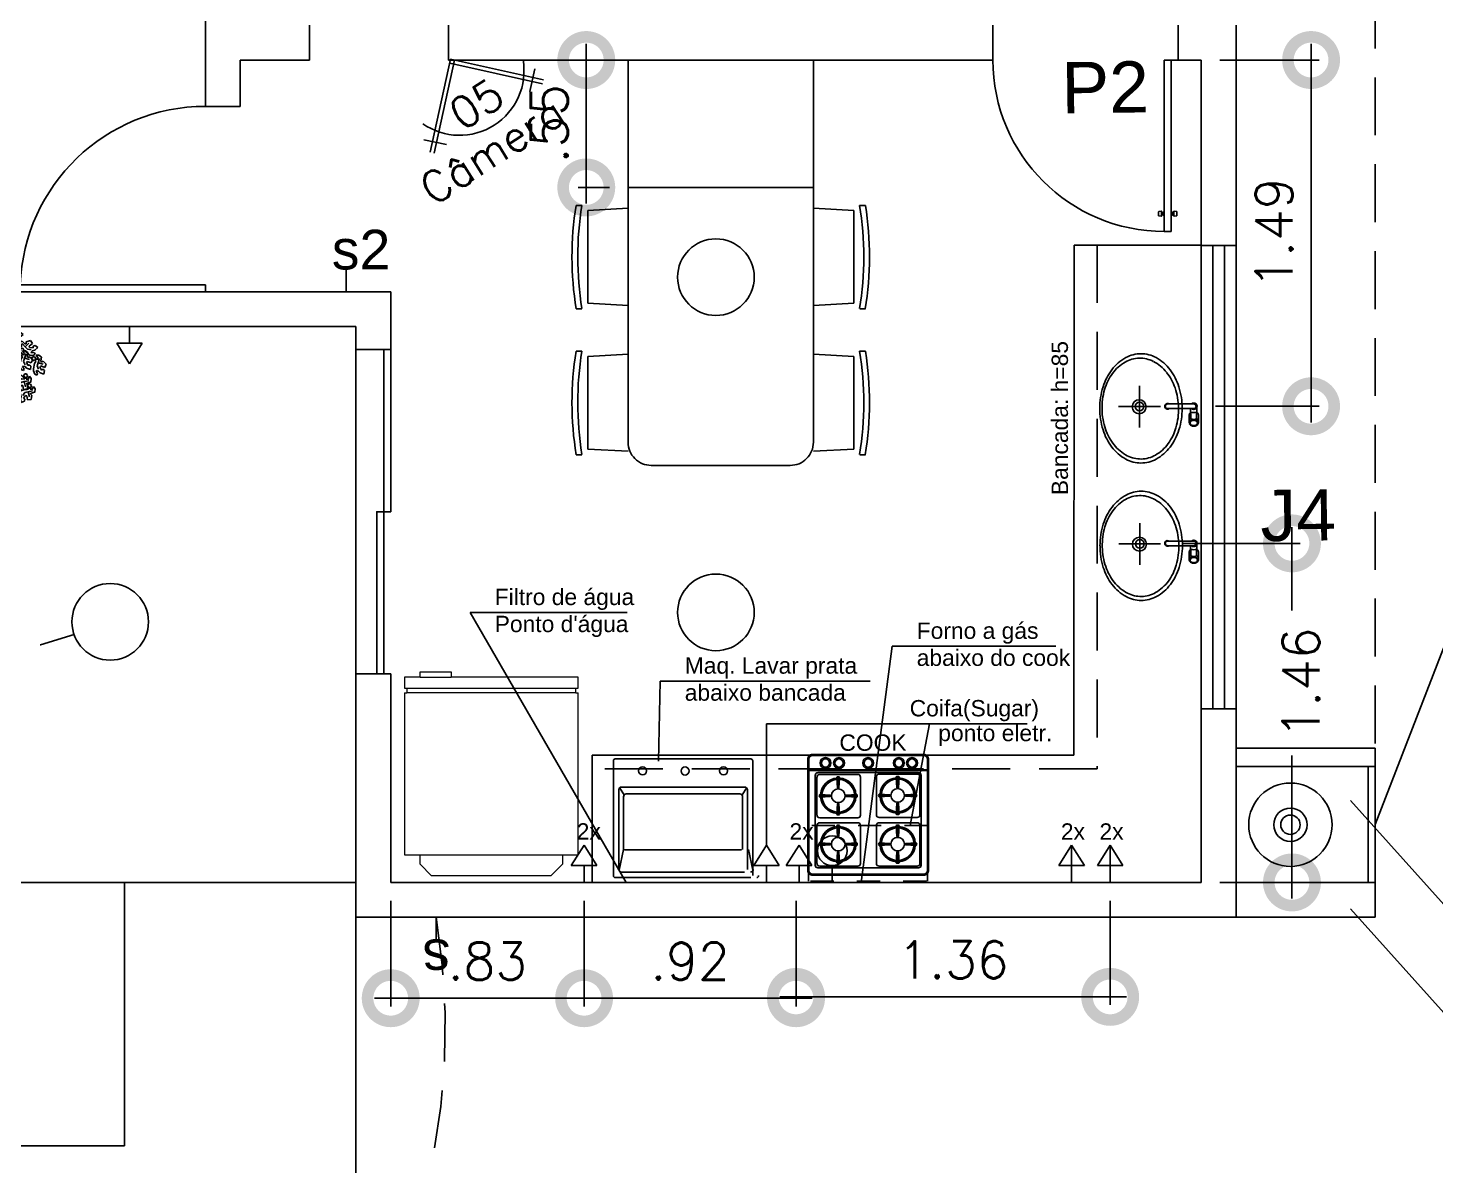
# Model space of a CAD drawing. Header units: millimetres. Extents: x 2182 to 2335, y 1488 to 1614.
# Drawn here: x 2260.3 to 2266.38, y 1505.27 to 1510.18 of the extents above; entities that cross this region are included whole.
import ezdxf

# ---------------------------------------------------------------- set-up
doc = ezdxf.new("R2010")
doc.units = ezdxf.units.MM
doc.linetypes.add('DASHED', pattern=[0.75, 0.5, -0.25])
doc.linetypes.add('HIDDEN', pattern=[0.375, 0.25, -0.125])
for name, color, linetype in [('APCOZ', 7, 'Continuous'), ('cotas', 7, 'Continuous'), ('default', 7, 'Continuous'), ('FURN', 7, 'Continuous'), ('PAREDE', 7, 'Continuous'), ('SANHIDRO', 7, 'Continuous'), ('TEXTO2', 2, 'Continuous')]:
    doc.layers.add(name, color=color, linetype=linetype)
doc.layers.add('MOVEIS_LAB', color=3, linetype='Continuous', lineweight=15)
doc.styles.add('Arial', font='arial.ttf')
doc.styles.add('Arial1', font='arial.ttf')
doc.styles.add('ROMANS', font='romans')
doc.dimstyles.new('PADRAO', dxfattribs={"dimtxt": 0.16, "dimasz": 0.4, "dimexe": 0.035, "dimexo": 0.08, "dimgap": 0.08, "dimtad": 1, "dimzin": 4, "dimdsep": 46, "dimtxsty": 'ROMANS', "dimblk": 'DOTSMALL', "dimcen": -0.09, "dimdle": 0.07, "dimclrd": 8, "dimclre": 8, "dimclrt": 3, "dimaunit": 1, "dimadec": 0, "dimazin": 0, "dimtfac": 1, "dimtix": 1, "dimtmove": 2, "dimatfit": 0, "dimldrblk": 'DOT', "dimfxl": 1, "dimtolj": 1, "dimarcsym": 0})

# ---------------------------------------------------------------- blocks, each defined once
blk = doc.blocks.new('PGIRO80')
at = {"color": 3}
for p, q in [((-0.0124, -0.37), (-0.0124, 0.37)), ((-0.0124, 0.37), (0.0176, 0.37)), ((0.0176, -0.37), (0.0176, 0.37)), ((-0.036, 0.3025), (-0.0252, 0.3043)), ((0.0304, 0.3043), (0.0412, 0.3025)), ((-0.0371, 0.2855), (-0.0371, 0.3012)), ((-0.036, 0.2841), (-0.0252, 0.2823)), ((-0.0236, 0.2837), (-0.0236, 0.303)), ((-0.0236, 0.2978), (-0.0144, 0.2978)), ((-0.0236, 0.2933), (-0.0144, 0.2933)), ((-0.0236, 0.2888), (-0.0144, 0.2888)), ((-0.0144, 0.3023), (-0.0124, 0.3023)), ((-0.0144, 0.2843), (-0.0144, 0.3023)), ((-0.0144, 0.2843), (-0.0124, 0.2843)), ((0.0176, 0.3023), (0.0196, 0.3023)), ((0.0176, 0.2843), (0.0196, 0.2843)), ((0.0196, 0.2843), (0.0196, 0.3023)), ((0.0196, 0.2978), (0.0289, 0.2978)), ((0.0196, 0.2933), (0.0289, 0.2933)), ((0.0196, 0.2888), (0.0289, 0.2888)), ((0.0289, 0.2837), (0.0289, 0.303)), ((0.0304, 0.2823), (0.0412, 0.2841)), ((0.0424, 0.2855), (0.0424, 0.3012)), ((-0.0424, -0.37), (-0.0124, -0.37)), ((-0.0124, -0.37), (0.0176, -0.37))]:
    blk.add_line(p, q, dxfattribs=at)
blk.add_arc((0.0176, -0.37), 0.74, 0, 90)
for centre, start, end in [((-0.025, 0.303), 0, 98.1301), ((0.0302, 0.303), 81.8699, 180), ((-0.0358, 0.3012), 98.1301, 180), ((-0.0358, 0.2855), 180, 261.8699), ((-0.025, 0.2837), 261.8699, 0), ((0.0302, 0.2837), 180, 278.1301), ((0.041, 0.3012), 0, 81.8699), ((0.041, 0.2855), 278.1301, 0)]:
    blk.add_arc(centre, 0.0014, start, end, dxfattribs=at)
blk = doc.blocks.new('CUBA-1')
for p, q in [((0.0079, -0.0963), (0.0079, 0.0837)), ((-0.0821, -0.0063), (0.0979, -0.0063))]:
    blk.add_line(p, q)
for centre, radius in [((0.0071, -0.0077), 0.0302), ((0.0079, -0.0063), 0.0188)]:
    blk.add_circle(centre, radius)
for centre, radius, start, end in [((-0.0519, -0.0263), 0.1907, 127.0741, 151.2577), ((-0.0207, -0.0682), 0.243, 107.309, 126.9878), ((-0.0207, -0.0639), 0.224, 106.2264, 125.9747), ((0, -0.1338), 0.3118, 90, 107.354), ((-0.0038, -0.1232), 0.2856, 88.6958, 106.1631), ((0, -0.1338), 0.3117, 72.6405, 90), ((-0.0034, -0.1235), 0.2859, 71.3115, 88.7773), ((0.0162, -0.0646), 0.2238, 51.4962, 71.2331), ((0.0207, -0.0682), 0.243, 53.0122, 72.691), ((0.0519, -0.0263), 0.1907, 28.7423, 52.9259), ((-0.1001, -0.0001), 0.1359, 151.1911, 179.9578), ((-0.0918, -0.0008), 0.1268, 150.1598, 178.7802), ((-0.0484, -0.0257), 0.1768, 125.9821, 150.1587), ((0.0456, -0.0277), 0.1767, 27.3191, 51.5022), ((0.1001, -0.0001), 0.1359, 0.0422, 28.8089), ((-0.0917, -0.0008), 0.1269, 178.7811, 207.3927), ((0.0899, -0.005), 0.1269, 358.7811, 27.3927), ((-0.1001, 0.0001), 0.1359, 180.0422, 208.8089), ((-0.0474, 0.0219), 0.1767, 207.3191, 231.5022), ((0.09, -0.005), 0.1268, 330.1598, 358.7802), ((0.1001, 0.0001), 0.1359, 331.1911, 359.9578), ((-0.0519, 0.0263), 0.1907, 208.7423, 232.9259), ((-0.018, 0.0588), 0.2238, 231.4962, 251.2331), ((0.0466, 0.0199), 0.1768, 305.9821, 330.1587), ((0.0519, 0.0263), 0.1907, 307.0741, 331.2577), ((-0.0207, 0.0682), 0.243, 233.0122, 252.691), ((0, 0.1338), 0.3117, 252.6405, 270), ((0.0016, 0.1177), 0.2859, 251.3115, 268.7773), ((0.002, 0.1174), 0.2856, 268.6958, 286.1631), ((0, 0.1338), 0.3118, 270, 287.354), ((0.0189, 0.0581), 0.224, 286.2264, 305.9747), ((0.0207, 0.0682), 0.243, 287.309, 306.9878)]:
    blk.add_arc(centre, radius, start, end)
blk = doc.blocks.new('A$C29986702')
at = {"color": 1}
for p, q in [((0.004, 0.125), (0.004, 0.012)), ((0.024, 0.125), (0.024, 0.012)), ((0.0861, 0.1448), (0.0504, 0.1448)), ((0.0861, 0.1058), (0.0504, 0.1058))]:
    blk.add_line(p, q, dxfattribs=at)
for p, q in [((0.0407, 0.139), (0.014, 0.139)), ((0.0676, 0.1375), (0.0398, 0.1375)), ((0.0411, 0.1111), (0.024, 0.1111)), ((0.0676, 0.1131), (0.0398, 0.1131))]:
    blk.add_line(p, q)
for points in [[(0.0401, 0.1381, 0), (0.0417, 0.1404, 0), (0.0437, 0.1423, 0), (0.0458, 0.1437, 0), (0.0481, 0.1445, 0), (0.0504, 0.1448, 0)], [(0.0889, 0.1101, 0), (0.0852, 0.1098, 0), (0.0797, 0.1104, 0), (0.0764, 0.1128, 0), (0.0751, 0.1148, 0), (0.0741, 0.1173, 0), (0.0733, 0.12, 0), (0.0729, 0.123, 0), (0.0728, 0.1261, 0), (0.0731, 0.1291, 0), (0.0736, 0.132, 0), (0.0745, 0.1346, 0), (0.0757, 0.1368, 0), (0.0787, 0.1396, 0), (0.0835, 0.1407, 0), (0.0871, 0.1407, 0), (0.0898, 0.1404, 0), (0.0914, 0.1398, 0), (0.093, 0.1386, 0), (0.0944, 0.1368, 0), (0.0955, 0.1346, 0), (0.0964, 0.132, 0), (0.097, 0.1291, 0), (0.0973, 0.1261, 0), (0.0972, 0.123, 0), (0.0967, 0.12, 0), (0.096, 0.1173, 0), (0.095, 0.1148, 0), (0.0937, 0.1128, 0), (0.0922, 0.1113, 0), (0.0906, 0.1104, 0), (0.0889, 0.1101, 0)], [(0.0504, 0.1058, 0), (0.0481, 0.1061, 0), (0.0458, 0.1069, 0), (0.0437, 0.1083, 0), (0.0417, 0.1102, 0), (0.0398, 0.1131, 0)]]:
    blk.add_polyline3d(points, dxfattribs=at)
for points in [[(0.068, 0.1383, 0), (0.0698, 0.1406, 0), (0.0718, 0.1424, 0), (0.074, 0.1438, 0), (0.0763, 0.1446, 0), (0.0865, 0.1448, 0)], [(0.0862, 0.1099, 0), (0.0815, 0.1104, 0), (0.0782, 0.1128, 0), (0.0769, 0.1148, 0), (0.0758, 0.1173, 0), (0.0751, 0.12, 0), (0.0747, 0.123, 0), (0.0746, 0.1261, 0), (0.0749, 0.1291, 0), (0.0754, 0.132, 0), (0.0763, 0.1346, 0), (0.0775, 0.1368, 0), (0.0805, 0.1396, 0), (0.0853, 0.1407, 0), (0.0871, 0.1407, 0)], [(0.0861, 0.1058, 0), (0.076, 0.1061, 0), (0.0738, 0.1069, 0), (0.0717, 0.1082, 0), (0.0697, 0.1101, 0), (0.068, 0.1123, 0)]]:
    blk.add_polyline3d(points)
for centre, radius, start, end in [((0.014, 0.125), 0.0141, 315.36441, 224.63559), ((0.014, 0.125), 0.0141, 0, 6.08541), ((0.0445, 0.1253), 0.0261, 333.97489, 26.02511)]:
    blk.add_arc(centre, radius, start, end)
for centre, radius, start, end in [((0.014, 0.125), 0.01, 0, 180), ((0.0414, 0.1373), 0.00156, 148.43252, 195.68605), ((-0.0031, 0.1251), 0.0445, 344.41125, 15.37896), ((0.0694, 0.1374), 0.00156, 147.84409, 206.02511), ((0.0694, 0.1131), 0.00156, 153.97489, 212.15591), ((0.014, 0.012), 0.012, 146.66875, 33.33125), ((0.014, 0.012), 0.01, 180, 0)]:
    blk.add_arc(centre, radius, start, end, dxfattribs=at)
at = {"layer": 'APCOZ', "color": 1, "linetype": 'Continuous'}
blk.add_polyline3d([(0.0865, 0.1448, 0), (0.089, 0.1444, 0), (0.0913, 0.1433, 0), (0.0936, 0.1417, 0), (0.0955, 0.1395, 0), (0.0972, 0.1369, 0), (0.0985, 0.1338, 0), (0.0994, 0.1305, 0), (0.0998, 0.1271, 0), (0.0998, 0.1235, 0), (0.0994, 0.12, 0), (0.0985, 0.1167, 0), (0.0972, 0.1137, 0), (0.0955, 0.1111, 0), (0.0936, 0.1089, 0), (0.0913, 0.1073, 0), (0.089, 0.1062, 0), (0.0865, 0.1058, 0)], dxfattribs=at)
blk = doc.blocks.new('BRANCHT')
for p, q in [((-0.0996, 0.0917), (-0.0862, 0.1132)), ((-0.0996, 0.0917), (-0.0839, 0.0586)), ((-0.0862, 0.1132), (-0.0589, 0.112)), ((-0.0839, 0.0586), (-0.0601, 0.0784)), ((-0.0729, -0.0484), (-0.058, 0.0237)), ((-0.0601, 0.0784), (-0.0401, 0.0496)), ((-0.0589, 0.112), (-0.0288, 0.0731)), ((-0.0589, 0.112), (-0.0589, 0.112)), ((-0.058, 0.0237), (-0.0401, 0.0496)), ((-0.0371, 0.1338), (0.0007, 0.1351)), ((-0.0371, 0.1338), (-0.0112, 0.0947)), ((-0.0288, 0.0731), (-0.0112, 0.0947)), ((-0.0232, -0.0109), (-0.0112, 0.0338)), ((-0.0112, 0.0338), (0.0097, 0.0912)), ((-0.0112, 0.0338), (0.0575, 0.013)), ((0.0007, 0.1351), (0.0376, 0.1069)), ((0.0254, 0.0581), (0.0376, 0.1069)), ((0.0254, 0.0581), (0.0332, 0.0416)), ((0.0332, 0.0416), (0.0568, 0.0529)), ((0.0568, 0.0529), (0.0996, 0.0144)), ((0.0568, 0.0529), (0.0568, 0.0529)), ((0.0792, -0.0305), (0.0996, 0.0144)), ((-0.0739, -0.0779), (-0.0729, -0.0484)), ((-0.0739, -0.0779), (-0.0565, -0.1214)), ((-0.0565, -0.1214), (-0.0254, -0.1351)), ((-0.038, -0.0745), (-0.0164, -0.1179)), ((-0.038, -0.0745), (-0.0047, -0.0818)), ((-0.0254, -0.1351), (-0.0164, -0.1179)), ((-0.0232, -0.0109), (-0.0038, -0.0565)), ((-0.0047, -0.0818), (0.0157, -0.1021)), ((0.0142, -0.0223), (0.0251, -0.0114)), ((0.0142, -0.0223), (0.0337, -0.0678)), ((0.0157, -0.1021), (0.0697, -0.1213)), ((0.0251, -0.0114), (0.0792, -0.0305)), ((0.0337, -0.0678), (0.053, -0.0566)), ((0.053, -0.0566), (0.0755, -0.0748)), ((0.0697, -0.1213), (0.0755, -0.0748))]:
    blk.add_line(p, q)
blk = doc.blocks.new('TREET')
for p, q in [((0.0241, 0.0605), (0.0487, 0.0379)), ((-0.0451, 0.0013), (-0.038, 0.0408)), ((-0.0451, 0.0013), (-0.0214, -0.0109)), ((-0.0056, -0.0071), (0.004, 0.0088)), ((0.004, 0.0088), (0.039, 0.0135)), ((0.0196, 0.0109), (0.0434, -0.0193)), ((0.039, 0.0135), (0.0487, 0.0379)), ((-0.0679, -0.0297), (-0.0319, -0.0193)), ((-0.0549, -0.0259), (-0.0547, -0.0644)), ((-0.0319, -0.0193), (-0.0214, -0.0109)), ((-0.0214, -0.0109), (-0.0211, -0.0063)), ((-0.0214, -0.0109), (-0.0207, -0.0147)), ((-0.0211, -0.0063), (-0.0172, -0.0021)), ((-0.0207, -0.0147), (-0.0178, -0.0171)), ((-0.0178, -0.0171), (-0.0118, -0.0182)), ((-0.0172, -0.0021), (-0.0098, -0.0035)), ((-0.0118, -0.0182), (-0.01, -0.0184)), ((-0.01, -0.0184), (-0.0067, -0.0146)), ((-0.01, -0.0184), (0.0215, -0.0512)), ((-0.0098, -0.0035), (-0.0056, -0.0071)), ((-0.0067, -0.0146), (-0.0041, -0.0098)), ((-0.0056, -0.0071), (-0.0041, -0.0098)), ((0.0206, -0.1029), (0.0215, -0.0512)), ((0.0434, -0.0193), (0.0767, -0.0531)), ((-0.0547, -0.0644), (-0.0346, -0.1245))]:
    blk.add_line(p, q)
at = {"xscale": 0.3048, "yscale": 0.3048, "zscale": 0.3048}
for p, rotation in [((-0.0912, 0.1292), 120), ((0.0306, 0.1283), 59.99999999999999), ((-0.0576, 0.0983), 120), ((0.0262, 0.0837), 59.99999999999999), ((0.0915, 0.0745), 59.99999999999999), ((-0.1382, 0.0176), 180), ((-0.0482, 0.0572), 120), ((-0.0943, 0.0025), 180), ((-0.122, -0.0584), 240), ((0.0704, -0.0751), 300.0000000000001), ((-0.0755, -0.1292), 240), ((0.0139, -0.1142), 300.0000000000001), ((0.0869, -0.117), 300.0000000000001)]:
    blk.add_blockref('BRANCHT', p, dxfattribs=dict(at, rotation=rotation))
for p in [(0.0822, 0.0199), (0.1382, 0.0011)]:
    blk.add_blockref('BRANCHT', p, dxfattribs=at)
blk = doc.blocks.new('_DOTSMALL')
at = {"color": 0, "linetype": 'ByBlock', "const_width": 0.5}
blk.add_lwpolyline([(-0.0625, 0, 1), (0.0625, 0, 1)], format="xyb", close=True, dxfattribs=at)
blk = doc.blocks.new('*D733')
at = {"layer": 'cotas', "color": 8, "lineweight": -2, "transparency": 16777216}
for p, q in [((2265.8401, 1510.1162), (2265.8401, 1508.4815)), ((2265.4462, 1510.0462), (2265.8751, 1510.0462)), ((2265.4275, 1508.5515), (2265.8751, 1508.5515))]:
    blk.add_line(p, q, dxfattribs=at)
at = {"layer": 'Defpoints', "color": 0, "transparency": 16777216}
for p in [(2265.3662, 1510.0462), (2265.3475, 1508.5515), (2265.8401, 1508.5515)]:
    blk.add_point(p, dxfattribs=at)
at = {"layer": 'cotas', "color": 8, "lineweight": -2, "transparency": 16777216, "xscale": 0.4, "yscale": 0.4, "zscale": 0.4}
for p, rotation in [((2265.8401, 1510.0462), 90), ((2265.8401, 1508.5515), 270)]:
    blk.add_blockref('_DOTSMALL', p, dxfattribs=dict(at, rotation=rotation))
at = {"layer": 'cotas', "color": 3, "transparency": 16777216, "insert": (2265.6801, 1509.2989), "char_height": 0.16, "attachment_point": 5, "rotation": 90, "style": 'ROMANS'}
blk.add_mtext('\\A1;1.49', dxfattribs=at)
blk = doc.blocks.new('_DOT')
at = {"color": 0, "linetype": 'ByBlock'}
blk.add_line((-0.5, 0), (-1, 0), dxfattribs=at)
at = {"color": 0, "linetype": 'ByBlock', "const_width": 0.5}
blk.add_lwpolyline([(-0.25, 0, 1), (0.25, 0, 1)], format="xyb", close=True, dxfattribs=at)
blk = doc.blocks.new('*D734')
at = {"layer": 'cotas', "color": 8, "lineweight": -2, "transparency": 16777216}
for p, q in [((2261.8662, 1506.4162), (2261.8662, 1505.9613)), ((2262.7011, 1506.4162), (2262.7011, 1505.9613)), ((2261.7962, 1505.9963), (2262.7711, 1505.9963))]:
    blk.add_line(p, q, dxfattribs=at)
at = {"layer": 'Defpoints', "color": 0, "transparency": 16777216}
for p in [(2261.8662, 1506.4962), (2262.7011, 1506.4962), (2262.7011, 1505.9963)]:
    blk.add_point(p, dxfattribs=at)
at = {"layer": 'cotas', "color": 8, "lineweight": -2, "transparency": 16777216, "xscale": 0.4, "yscale": 0.4, "zscale": 0.4, "rotation": 180}
blk.add_blockref('_DOTSMALL', (2261.8662, 1505.9963), dxfattribs=at)
at = {"layer": 'cotas', "color": 8, "lineweight": -2, "transparency": 16777216, "xscale": 0.4, "yscale": 0.4, "zscale": 0.4}
blk.add_blockref('_DOTSMALL', (2262.7011, 1505.9963), dxfattribs=at)
at = {"layer": 'cotas', "color": 3, "transparency": 16777216, "insert": (2262.2836, 1506.1563), "char_height": 0.16, "attachment_point": 5, "style": 'ROMANS'}
blk.add_mtext('\\A1;.83', dxfattribs=at)
blk = doc.blocks.new('*D735')
at = {"layer": 'cotas', "color": 8, "lineweight": -2, "transparency": 16777216}
for p, q in [((2263.6162, 1506.4162), (2263.6162, 1505.9613)), ((2262.7011, 1506.3362), (2262.7011, 1505.9613)), ((2262.6311, 1505.9963), (2263.6862, 1505.9963))]:
    blk.add_line(p, q, dxfattribs=at)
at = {"layer": 'Defpoints', "color": 0, "transparency": 16777216}
for p in [(2263.6162, 1506.4962), (2262.7011, 1506.4162), (2263.6162, 1505.9963)]:
    blk.add_point(p, dxfattribs=at)
at = {"layer": 'cotas', "color": 8, "lineweight": -2, "transparency": 16777216, "xscale": 0.4, "yscale": 0.4, "zscale": 0.4, "rotation": 180}
blk.add_blockref('_DOTSMALL', (2262.7011, 1505.9963), dxfattribs=at)
at = {"layer": 'cotas', "color": 8, "lineweight": -2, "transparency": 16777216, "xscale": 0.4, "yscale": 0.4, "zscale": 0.4}
blk.add_blockref('_DOTSMALL', (2263.6162, 1505.9963), dxfattribs=at)
at = {"layer": 'cotas', "color": 3, "transparency": 16777216, "insert": (2263.1586, 1506.1563), "char_height": 0.16, "attachment_point": 5, "style": 'ROMANS'}
blk.add_mtext('\\A1;.92', dxfattribs=at)
blk = doc.blocks.new('*D736')
at = {"layer": 'cotas', "color": 8, "lineweight": -2, "transparency": 16777216}
for p, q in [((2264.9727, 1506.4162), (2264.9727, 1505.9671)), ((2263.6162, 1506.1088), (2263.6162, 1505.9671)), ((2263.5462, 1506.0021), (2265.0427, 1506.0021))]:
    blk.add_line(p, q, dxfattribs=at)
at = {"layer": 'Defpoints', "color": 0, "transparency": 16777216}
for p in [(2264.9727, 1506.4962), (2263.6162, 1506.1888), (2264.9727, 1506.0021)]:
    blk.add_point(p, dxfattribs=at)
at = {"layer": 'cotas', "color": 8, "lineweight": -2, "transparency": 16777216, "xscale": 0.4, "yscale": 0.4, "zscale": 0.4, "rotation": 180}
blk.add_blockref('_DOTSMALL', (2263.6162, 1506.0021), dxfattribs=at)
at = {"layer": 'cotas', "color": 8, "lineweight": -2, "transparency": 16777216, "xscale": 0.4, "yscale": 0.4, "zscale": 0.4}
blk.add_blockref('_DOTSMALL', (2264.9727, 1506.0021), dxfattribs=at)
at = {"layer": 'cotas', "color": 3, "transparency": 16777216, "insert": (2264.2944, 1506.1621), "char_height": 0.16, "attachment_point": 5, "style": 'ROMANS'}
blk.add_mtext('\\A1;1.36', dxfattribs=at)
blk = doc.blocks.new('*D739')
at = {"layer": 'cotas', "color": 8, "lineweight": -2, "transparency": 16777216}
for p, q in [((2262.7106, 1510.1162), (2262.7106, 1509.4262)), ((2262.8112, 1510.0462), (2262.6756, 1510.0462)), ((2262.8112, 1509.4962), (2262.6756, 1509.4962))]:
    blk.add_line(p, q, dxfattribs=at)
at = {"layer": 'Defpoints', "color": 0, "transparency": 16777216}
for p in [(2262.8912, 1510.0462), (2262.7106, 1509.4962), (2262.8912, 1509.4962)]:
    blk.add_point(p, dxfattribs=at)
at = {"layer": 'cotas', "color": 8, "lineweight": -2, "transparency": 16777216, "xscale": 0.4, "yscale": 0.4, "zscale": 0.4}
for p, rotation in [((2262.7106, 1510.0462), 90), ((2262.7106, 1509.4962), 270)]:
    blk.add_blockref('_DOTSMALL', p, dxfattribs=dict(at, rotation=rotation))
at = {"layer": 'cotas', "color": 3, "transparency": 16777216, "insert": (2262.5506, 1509.7712), "char_height": 0.16, "attachment_point": 5, "rotation": 90, "style": 'ROMANS'}
blk.add_mtext('\\A1;.55', dxfattribs=at)
blk = doc.blocks.new('*D740')
at = {"layer": 'cotas', "color": 8, "lineweight": -2, "transparency": 16777216}
for p, q in [((2265.7576, 1508.0297), (2265.7576, 1507.6694)), ((2265.2885, 1507.9597), (2265.7926, 1507.9597)), ((2265.7576, 1506.4262), (2265.7576, 1507.0447)), ((2265.4462, 1506.4962), (2265.7926, 1506.4962))]:
    blk.add_line(p, q, dxfattribs=at)
at = {"layer": 'Defpoints', "color": 0, "transparency": 16777216}
for p in [(2265.2085, 1507.9597), (2265.7576, 1507.9597), (2265.3662, 1506.4962)]:
    blk.add_point(p, dxfattribs=at)
at = {"layer": 'cotas', "color": 8, "lineweight": -2, "transparency": 16777216, "xscale": 0.4, "yscale": 0.4, "zscale": 0.4}
for p, rotation in [((2265.7576, 1507.9597), 90), ((2265.7576, 1506.4962), 270)]:
    blk.add_blockref('_DOTSMALL', p, dxfattribs=dict(at, rotation=rotation))
at = {"layer": 'cotas', "color": 3, "transparency": 16777216, "insert": (2265.796, 1507.357), "char_height": 0.16, "attachment_point": 5, "rotation": 90, "style": 'ROMANS'}
blk.add_mtext('\\A1;1.46', dxfattribs=at)

msp = doc.modelspace()

# ---------------------------------------------------------------- hatches: boundary and pattern name
at = {"linetype": 'Continuous'}
h = msp.add_hatch(dxfattribs=at)
h.set_pattern_fill('ANGLE', color=3, angle=180)
h.set_pattern_definition([(180, (4527.6875, 3016.5466), (-9e-16, -6.985), [5.08, -1.905]), (270, (4527.6875, 3016.5466), (6.985, -1e-15), [5.08, -1.905])])
h.paths.add_polyline_path([(2263.2539, 1509.9777), (2263.2539, 1509.8894), (2263.3091, 1509.9777)])
h = msp.add_hatch(dxfattribs=at)
h.set_pattern_fill('ANGLE', color=3, angle=180)
h.set_pattern_definition([(180, (4527.858, 3016.5466), (-9e-16, -6.985), [5.08, -1.905]), (270, (4527.858, 3016.5466), (6.985, -1e-15), [5.08, -1.905])])
h.paths.add_polyline_path([(2263.4246, 1509.9777), (2263.4246, 1509.8894), (2263.4798, 1509.9777)])
h = msp.add_hatch(dxfattribs=at)
h.set_pattern_fill('ANGLE', color=3)
h.set_pattern_definition([(0, (-1.7326, 7e-13), (0, 6.985), [5.08, -1.905]), (90, (-1.7326, 7e-13), (-6.985, 4e-16), [5.08, -1.905])])
h.paths.add_polyline_path([(2262.7011, 1506.5689), (2262.7011, 1506.6571), (2262.6458, 1506.5689)])
h = msp.add_hatch(dxfattribs=at)
h.set_pattern_fill('ANGLE', color=3)
h.set_pattern_definition([(0, (0, 0), (0, 6.985), [5.08, -1.905]), (90, (0, 0), (-6.985, 4e-16), [5.08, -1.905])])
h.paths.add_polyline_path([(2263.4886, 1506.6571), (2263.4334, 1506.5689), (2263.5439, 1506.5689)])
h = msp.add_hatch(dxfattribs=at)
h.set_pattern_fill('ANGLE', color=3)
h.set_pattern_definition([(0, (-0.8044, 7e-13), (0, 6.985), [5.08, -1.905]), (90, (-0.8044, 7e-13), (-6.985, 4e-16), [5.08, -1.905])])
h.paths.add_polyline_path([(2263.6293, 1506.5689), (2263.6293, 1506.6571), (2263.5741, 1506.5689)])
h = msp.add_hatch(dxfattribs=at)
h.set_pattern_fill('ANGLE', color=3)
h.set_pattern_definition([(0, (0.372, 0), (0, 6.985), [5.08, -1.905]), (90, (0.372, 0), (-6.985, 4e-16), [5.08, -1.905])])
h.paths.add_polyline_path([(2264.806, 1506.5689), (2264.806, 1506.6571), (2264.7507, 1506.5689)])
h = msp.add_hatch(dxfattribs=at)
h.set_pattern_fill('ANGLE', color=3)
h.set_pattern_definition([(0, (0.539, 0), (0, 6.985), [5.08, -1.905]), (90, (0.539, 0), (-6.985, 4e-16), [5.08, -1.905])])
h.paths.add_polyline_path([(2264.9727, 1506.5689), (2264.9727, 1506.6571), (2264.9174, 1506.5689)])

# ---------------------------------------------------------------- linework, layer by layer
at = {"color": 1, "linetype": 'HIDDEN'}
msp.add_line((2266.1162, 1506.3462), (2266.1162, 1514.7962), dxfattribs=at)
at = {"color": 6, "linetype": 'ByBlock'}
for p, q in [((2261.0662, 1509.8462), (2261.0662, 1514.0462)), ((2261.5162, 1510.1962), (2261.5162, 1510.0462)), ((2262.1162, 1510.1962), (2262.1162, 1510.0462)), ((2264.4662, 1510.0462), (2264.4662, 1510.1962)), ((2265.2662, 1510.0462), (2265.2662, 1510.1962)), ((2265.5162, 1509.1212), (2265.5162, 1510.1962)), ((2261.2162, 1509.8462), (2261.2162, 1510.0462)), ((2261.5162, 1510.0462), (2261.2162, 1510.0462)), ((2264.4662, 1510.0462), (2262.1162, 1510.0462)), ((2265.3662, 1510.0462), (2265.2662, 1510.0462)), ((2265.3662, 1509.1212), (2265.3662, 1510.0462)), ((2261.2162, 1509.8462), (2261.0662, 1509.8462)), ((2265.5162, 1509.2459), (2265.3662, 1509.2459)), ((2261.8662, 1509.0462), (2259.7604, 1509.0462)), ((2261.8662, 1508.7962), (2261.8662, 1509.0462)), ((2261.7162, 1508.8962), (2259.7604, 1508.8962)), ((2261.7162, 1508.8962), (2261.7162, 1508.7962)), ((2261.8662, 1508.7962), (2261.7162, 1508.7962)), ((2261.8662, 1507.3962), (2261.7162, 1507.3962)), ((2261.7162, 1507.3962), (2261.7162, 1506.3462)), ((2261.8662, 1506.4962), (2261.8662, 1507.3962)), ((2265.3662, 1506.4962), (2265.3662, 1507.2459)), ((2265.5162, 1507.2459), (2265.3662, 1507.2459)), ((2265.5162, 1506.3462), (2265.5162, 1507.2459)), ((2265.3662, 1506.4962), (2261.8662, 1506.4962)), ((2265.5162, 1506.3462), (2261.7162, 1506.3462))]:
    msp.add_line(p, q, dxfattribs=at)
for p, q in [((2262.6663, 1509.4184), (2262.6916, 1509.4184)), ((2262.7166, 1509.3964), (2262.8912, 1509.4061)), ((2262.7166, 1508.9964), (2262.7166, 1509.3964)), ((2263.8658, 1509.3964), (2263.6912, 1509.4061)), ((2263.8658, 1508.9964), (2263.8658, 1509.3964)), ((2263.9161, 1509.4184), (2263.8908, 1509.4184)), ((2262.8912, 1508.9867), (2262.7166, 1508.9964)), ((2263.6912, 1508.9867), (2263.8658, 1508.9964)), ((2262.6669, 1508.9718), (2262.691, 1508.9718)), ((2263.9155, 1508.9718), (2263.8914, 1508.9718)), ((2262.6663, 1508.789), (2262.6916, 1508.789)), ((2262.7166, 1508.767), (2262.8912, 1508.7767)), ((2262.7166, 1508.367), (2262.7166, 1508.767)), ((2263.8658, 1508.767), (2263.6912, 1508.7767)), ((2263.8658, 1508.367), (2263.8658, 1508.767)), ((2263.9161, 1508.789), (2263.8908, 1508.789)), ((2262.6669, 1508.3424), (2262.691, 1508.3424)), ((2262.8912, 1508.3573), (2262.7166, 1508.367)), ((2263.6912, 1508.3573), (2263.8658, 1508.367)), ((2263.9155, 1508.3424), (2263.8914, 1508.3424))]:
    msp.add_line(p, q)
at = {"color": 7, "linetype": 'ByBlock'}
for p, q in [((2264.8165, 1509.2475), (2264.8161, 1507.0462)), ((2265.3665, 1509.2475), (2264.8165, 1509.2475)), ((2261.7162, 1507.3962), (2261.7162, 1508.7962)), ((2262.7366, 1507.0462), (2262.7366, 1506.4962)), ((2264.8161, 1507.0462), (2262.7366, 1507.0462))]:
    msp.add_line(p, q, dxfattribs=at)
at = {"color": 7, "linetype": 'HIDDEN'}
for p, q in [((2264.9161, 1509.2475), (2264.9161, 1506.9862)), ((2264.9161, 1506.9862), (2262.7366, 1506.9862))]:
    msp.add_line(p, q, dxfattribs=at)
at = {"color": 3, "linetype": 'ByBlock'}
for p, q in [((2265.3662, 1507.2459), (2265.3662, 1509.2459)), ((2265.4162, 1507.2459), (2265.4162, 1509.2459)), ((2265.4662, 1507.2459), (2265.4662, 1509.2459)), ((2265.4662, 1507.2459), (2265.4662, 1509.2459)), ((2265.5162, 1507.2459), (2265.5162, 1509.2459))]:
    msp.add_line(p, q, dxfattribs=at)
at = {"color": 3, "linetype": 'Continuous'}
for p, q in [((2261.6732, 1509.1426), (2261.6732, 1509.0462)), ((2260.7383, 1508.8236), (2260.7383, 1508.8962)), ((2260.7936, 1508.8236), (2260.683, 1508.8236)), ((2260.7383, 1508.7354), (2260.683, 1508.8236)), ((2260.7936, 1508.8236), (2260.683, 1508.8236)), ((2260.7383, 1508.7354), (2260.7936, 1508.8236)), ((2266.1162, 1507.0762), (2265.5162, 1507.0762)), ((2266.1162, 1506.9962), (2266.1162, 1507.0762)), ((2266.1162, 1506.9962), (2266.1162, 1507.0762)), ((2266.1162, 1506.9962), (2265.5162, 1506.9962)), ((2262.7011, 1506.6571), (2262.6458, 1506.5689)), ((2262.7011, 1506.6571), (2262.7564, 1506.5689)), ((2263.4886, 1506.6571), (2263.4334, 1506.5689)), ((2263.4886, 1506.6571), (2263.5439, 1506.5689)), ((2263.6293, 1506.6571), (2263.5741, 1506.5689)), ((2263.6293, 1506.6571), (2263.6846, 1506.5689)), ((2264.806, 1506.6571), (2264.7507, 1506.5689)), ((2264.806, 1506.5689), (2264.806, 1506.6571)), ((2264.806, 1506.6571), (2264.8613, 1506.5689)), ((2264.9727, 1506.6571), (2264.9174, 1506.5689)), ((2264.9727, 1506.5689), (2264.9727, 1506.6571)), ((2264.9727, 1506.6571), (2265.028, 1506.5689)), ((2262.6458, 1506.5689), (2262.7564, 1506.5689)), ((2262.6458, 1506.5689), (2262.7564, 1506.5689)), ((2262.7011, 1506.5689), (2262.7011, 1506.4962)), ((2263.4334, 1506.5689), (2263.5439, 1506.5689)), ((2263.4886, 1506.5689), (2263.4886, 1506.4962)), ((2263.5741, 1506.5689), (2263.6846, 1506.5689)), ((2263.5741, 1506.5689), (2263.6846, 1506.5689)), ((2263.6293, 1506.5689), (2263.6293, 1506.4962)), ((2263.7726, 1506.5689), (2263.7726, 1506.4962)), ((2264.7507, 1506.5689), (2264.8613, 1506.5689)), ((2264.806, 1506.5689), (2264.806, 1506.4962)), ((2264.9174, 1506.5689), (2265.028, 1506.5689)), ((2264.9727, 1506.5689), (2264.9727, 1506.4962)), ((2262.0618, 1506.2499), (2262.0618, 1506.3462))]:
    msp.add_line(p, q, dxfattribs=at)
at = {"color": 7, "linetype": 'Continuous'}
for p, q in [((2262.8831, 1506.4962), (2262.209, 1507.6616)), ((2262.209, 1507.6616), (2262.8866, 1507.6616)), ((2263.8968, 1506.4962), (2264.031, 1507.5158)), ((2264.031, 1507.5158), (2264.7378, 1507.5158)), ((2266.1162, 1506.7462), (2266.4123, 1507.5078)), ((2263.022, 1507.0203), (2263.0295, 1507.3655)), ((2263.0295, 1507.3655), (2263.9369, 1507.3655)), ((2263.4886, 1507.1813), (2264.6146, 1507.1813)), ((2264.109, 1506.7416), (2264.1924, 1507.1813)), ((2266.0862, 1506.9962), (2266.0862, 1506.4962)), ((2266.1162, 1506.9962), (2266.1162, 1506.4962)), ((2266.5261, 1506.2751), (2266.0097, 1506.85)), ((2266.5261, 1505.8077), (2266.0097, 1506.3826))]:
    msp.add_line(p, q, dxfattribs=at)
at = {"color": 2, "linetype": 'Continuous'}
for p, q in [((2263.4886, 1506.6571), (2263.4886, 1507.1813)), ((2266.1162, 1506.4962), (2265.5162, 1506.4962)), ((2266.1162, 1506.3462), (2266.1162, 1506.4962)), ((2265.5162, 1506.3462), (2266.1162, 1506.3462))]:
    msp.add_line(p, q, dxfattribs=at)
at = {"color": 1}
for p, q in [((2262.8276, 1506.8238), (2262.8276, 1507.0207)), ((2263.421, 1507.0291), (2262.836, 1507.0291)), ((2263.4294, 1506.5257), (2263.4294, 1507.0207)), ((2262.851, 1506.5527), (2262.851, 1506.896)), ((2262.8743, 1506.8744), (2262.855, 1506.9034)), ((2263.394, 1506.9079), (2262.863, 1506.9079)), ((2263.3738, 1506.878), (2262.8832, 1506.878)), ((2263.402, 1506.9034), (2263.3831, 1506.8745)), ((2263.406, 1506.5527), (2263.406, 1506.896)), ((2262.8276, 1506.5257), (2262.8276, 1506.8238)), ((2262.8713, 1506.6387), (2262.8713, 1506.866)), ((2263.3858, 1506.866), (2263.3857, 1506.6387)), ((2262.8711, 1506.6387), (2262.8524, 1506.5485)), ((2263.3811, 1506.6376), (2262.8759, 1506.6376)), ((2263.43, 1506.5485), (2263.4113, 1506.6387)), ((2263.0585, 1506.5173), (2262.836, 1506.5173)), ((2263.0585, 1506.5407), (2262.863, 1506.5407)), ((2263.394, 1506.5407), (2263.0535, 1506.5407)), ((2263.421, 1506.5173), (2263.0535, 1506.5173))]:
    msp.add_line(p, q, dxfattribs=at)
at = {"color": 1, "linetype": 'DASHED', "ltscale": 0.1}
for p, q in [((2264.1841, 1506.7416), (2263.6696, 1506.7416)), ((2263.6696, 1506.5023), (2263.6696, 1506.7416)), ((2264.1841, 1506.7416), (2264.184, 1506.5023)), ((2264.1794, 1506.5012), (2263.6742, 1506.5012))]:
    msp.add_line(p, q, dxfattribs=at)
at = {"color": 8, "linetype": 'ByBlock'}
for p, q in [((2261.7162, 1506.4961), (2253.5604, 1506.4961)), ((2260.7162, 1506.4961), (2260.7162, 1505.3587)), ((2261.7162, 1506.3462), (2261.7162, 1503.4212)), ((2260.7162, 1505.3587), (2258.3104, 1505.3587))]:
    msp.add_line(p, q, dxfattribs=at)
at = {"color": 3, "linetype": 'ByBlock'}
for points in [[(2262.8912, 1509.4962), (2263.6912, 1509.4962), (2263.6912, 1510.0462), (2262.8912, 1510.0462)], [(2261.0662, 1509.0762), (2261.0662, 1509.0462), (2260.2662, 1509.0462), (2260.2662, 1509.0762)], [(2261.8662, 1508.7962), (2261.8362, 1508.7962), (2261.8362, 1508.0962), (2261.8662, 1508.0962)], [(2261.8362, 1508.0962), (2261.8062, 1508.0962), (2261.8062, 1507.3962), (2261.8362, 1507.3962)]]:
    msp.add_lwpolyline(points, close=True, dxfattribs=at)
at = {"color": 1, "linetype": 'Continuous'}
for centre in [(2263.2703, 1509.1089), (2260.655, 1507.6212), (2263.2703, 1507.6618)]:
    msp.add_circle(centre, 0.1654, dxfattribs=at)
at = {"color": 7, "linetype": 'Continuous'}
for radius in [0.18, 0.0719, 0.0719, 0.0719, 0.0419]:
    msp.add_circle((2265.7509, 1506.7453), radius, dxfattribs=at)
at = {"color": 3, "linetype": 'Continuous'}
msp.add_circle((2263.7726, 1506.6331), 0.0642, dxfattribs=at)
at = {"color": 7, "linetype": 'ByBlock'}
msp.add_arc((2261.0662, 1509.0462), 0.8, 90, 177.85241, dxfattribs=at)
for centre, radius, start, end in [((2264.0558, 1509.1971), 1.407, 170.9467, 189.2146), ((2264.0558, 1509.1971), 1.382, 170.7817, 189.3192), ((2262.5266, 1509.1971), 1.382, 350.6808, 9.2183), ((2262.5266, 1509.1971), 1.407, 350.7854, 9.0533), ((2264.0558, 1508.5677), 1.407, 170.9467, 189.2146), ((2264.0558, 1508.5677), 1.382, 170.7817, 189.3192), ((2262.5266, 1508.5677), 1.382, 350.6808, 9.2183), ((2262.5266, 1508.5677), 1.407, 350.7854, 9.0533)]:
    msp.add_arc(centre, radius, start, end)
at = {"color": 8, "linetype": 'DASHED', "ltscale": 0.5}
for centre, radius, start, end in [((2259.2782, 1511.2811), 3.9103, 252.97596, 288.19123), ((2259.198, 1505.8642), 2.9041, 305.41448, 9.55491)]:
    msp.add_arc(centre, radius, start, end, dxfattribs=at)
at = {"color": 1}
for centre, radius, start, end in [((2262.836, 1507.0207), 0.0084, 90, 180), ((2262.9537, 1506.9778), 0.0175, 90, 270), ((2262.9537, 1506.9778), 0.0174, 270, 90), ((2263.1372, 1506.9773), 0.0175, 90, 270), ((2263.1372, 1506.9773), 0.0174, 270, 90), ((2263.3033, 1506.9778), 0.0175, 90, 270), ((2263.3033, 1506.9778), 0.0174, 270, 90), ((2263.421, 1507.0207), 0.0084, 0, 90), ((2262.8629, 1506.896), 0.0119, 89.5185, 180), ((2262.8832, 1506.8661), 0.0119, 90, 180.4815), ((2263.3738, 1506.866), 0.012, 0, 90), ((2263.3941, 1506.896), 0.0119, 0, 90.4815), ((2262.836, 1506.5257), 0.0084, 180, 270), ((2262.863, 1506.5527), 0.012, 180, 270), ((2263.4194, 1506.5527), 0.012, 270, 0), ((2263.4464, 1506.5257), 0.0084, 270, 0)]:
    msp.add_arc(centre, radius, start, end, dxfattribs=at)
at = {"layer": 'FURN', "color": 129}
for p, q in [((2263.6694, 1506.9824), (2264.1857, 1506.9824)), ((2263.6694, 1506.9795), (2264.1857, 1506.9795)), ((2263.6988, 1506.9582), (2263.6988, 1506.571)), ((2263.7067, 1506.7867), (2263.7067, 1506.951)), ((2264.1447, 1506.97), (2263.7105, 1506.97)), ((2263.8828, 1506.9627), (2263.7185, 1506.9627)), ((2263.7926, 1506.9504), (2263.7956, 1506.9035)), ((2263.7985, 1506.9504), (2263.7985, 1506.9019)), ((2263.8044, 1506.9504), (2263.8014, 1506.9035)), ((2263.8945, 1506.7867), (2263.8945, 1506.951)), ((2263.9633, 1506.7881), (2263.9633, 1506.9524)), ((2264.1393, 1506.9641), (2263.9751, 1506.9641)), ((2264.0492, 1506.9518), (2264.0522, 1506.9049)), ((2264.0551, 1506.9518), (2264.0551, 1506.9033)), ((2264.061, 1506.9518), (2264.058, 1506.9049)), ((2264.1511, 1506.7881), (2264.1511, 1506.9524)), ((2264.1564, 1506.571), (2264.1564, 1506.9582)), ((2263.7184, 1506.8703), (2263.7164, 1506.8703)), ((2263.7184, 1506.8761), (2263.7653, 1506.8732)), ((2263.7184, 1506.8703), (2263.7668, 1506.8703)), ((2263.8786, 1506.8703), (2263.8302, 1506.8703)), ((2263.8786, 1506.8761), (2263.8317, 1506.8732)), ((2263.8786, 1506.8703), (2263.8806, 1506.8703)), ((2263.9749, 1506.8717), (2263.9729, 1506.8717)), ((2263.9749, 1506.8775), (2264.0219, 1506.8746)), ((2263.9749, 1506.8717), (2264.0234, 1506.8717)), ((2264.1352, 1506.8717), (2264.0868, 1506.8717)), ((2264.1352, 1506.8775), (2264.0883, 1506.8746)), ((2263.7184, 1506.8644), (2263.7653, 1506.8673)), ((2263.7926, 1506.7901), (2263.7956, 1506.8371)), ((2263.7985, 1506.7901), (2263.7985, 1506.8386)), ((2263.8044, 1506.7901), (2263.8014, 1506.8371)), ((2263.8786, 1506.8644), (2263.8317, 1506.8673)), ((2263.9749, 1506.8658), (2264.0219, 1506.8687)), ((2264.0492, 1506.7915), (2264.0522, 1506.8385)), ((2264.0551, 1506.7915), (2264.0551, 1506.84)), ((2264.061, 1506.7915), (2264.058, 1506.8385)), ((2264.1352, 1506.8658), (2264.0883, 1506.8687)), ((2263.8828, 1506.775), (2263.7185, 1506.775)), ((2263.8828, 1506.754), (2263.7185, 1506.754)), ((2263.7985, 1506.7901), (2263.7985, 1506.7881)), ((2264.1393, 1506.7764), (2263.9751, 1506.7764)), ((2264.1393, 1506.754), (2263.9751, 1506.754)), ((2264.0551, 1506.7915), (2264.0551, 1506.7895)), ((2263.7067, 1506.578), (2263.7067, 1506.7422)), ((2263.7926, 1506.7417), (2263.7956, 1506.6947)), ((2263.7985, 1506.7417), (2263.7985, 1506.6932)), ((2263.8044, 1506.7417), (2263.8014, 1506.6947)), ((2263.8945, 1506.578), (2263.8945, 1506.7422)), ((2263.9633, 1506.578), (2263.9633, 1506.7422)), ((2264.0492, 1506.7417), (2264.0522, 1506.6947)), ((2264.0551, 1506.7417), (2264.0551, 1506.6932)), ((2264.061, 1506.7417), (2264.058, 1506.6947)), ((2264.1511, 1506.578), (2264.1511, 1506.7422)), ((2263.7184, 1506.6615), (2263.7164, 1506.6615)), ((2263.7184, 1506.6674), (2263.7653, 1506.6645)), ((2263.7184, 1506.6615), (2263.7668, 1506.6615)), ((2263.7184, 1506.6557), (2263.7653, 1506.6586)), ((2263.7926, 1506.5814), (2263.7956, 1506.6283)), ((2263.7985, 1506.5814), (2263.7985, 1506.6299)), ((2263.8044, 1506.5814), (2263.8014, 1506.6283)), ((2263.8786, 1506.6615), (2263.8302, 1506.6615)), ((2263.8786, 1506.6674), (2263.8317, 1506.6645)), ((2263.8786, 1506.6557), (2263.8317, 1506.6586)), ((2263.8786, 1506.6615), (2263.8806, 1506.6615)), ((2263.9749, 1506.6615), (2263.9729, 1506.6615)), ((2263.9749, 1506.6674), (2264.0219, 1506.6645)), ((2263.9749, 1506.6615), (2264.0234, 1506.6615)), ((2263.9749, 1506.6557), (2264.0219, 1506.6586)), ((2264.0492, 1506.5814), (2264.0522, 1506.6283)), ((2264.0551, 1506.5814), (2264.0551, 1506.6299)), ((2264.061, 1506.5814), (2264.058, 1506.6283)), ((2264.1352, 1506.6615), (2264.0868, 1506.6615)), ((2264.1352, 1506.6674), (2264.0883, 1506.6645)), ((2264.1352, 1506.6615), (2264.1372, 1506.6615)), ((2263.8828, 1506.5662), (2263.7185, 1506.5662)), ((2263.7985, 1506.5814), (2263.7985, 1506.5794)), ((2264.1393, 1506.5662), (2263.9751, 1506.5662)), ((2264.0551, 1506.5814), (2264.0551, 1506.5794)), ((2263.7105, 1506.5593), (2264.1447, 1506.5593))]:
    msp.add_line(p, q, dxfattribs=at)
at = {"layer": 'FURN', "color": 88}
for p, q in [((2263.7985, 1506.9504), (2263.7985, 1506.9524)), ((2264.0551, 1506.9518), (2264.0551, 1506.9538)), ((2264.1352, 1506.8717), (2264.1372, 1506.8717)), ((2263.7985, 1506.7417), (2263.7985, 1506.7437)), ((2264.0551, 1506.7417), (2264.0551, 1506.7437)), ((2264.1352, 1506.6557), (2264.0883, 1506.6586))]:
    msp.add_line(p, q, dxfattribs=at)
at = {"layer": 'FURN', "color": 129, "const_width": 0.0117}
msp.add_lwpolyline([(2264.1857, 1506.5475), (2264.1857, 1507.0286, 0.414214), (2264.1681, 1507.0462), (2263.687, 1507.0462, 0.414214), (2263.6694, 1507.0286), (2263.6694, 1506.5475, 0.414214), (2263.687, 1506.5299), (2264.1681, 1506.5299, 0.414214)], format="xyb", close=True, dxfattribs=at)
at = {"layer": 'FURN', "color": 1}
for centre in [(2263.7435, 1507.0115), (2263.8019, 1507.0115), (2263.9276, 1507.0115), (2264.0602, 1507.0115), (2264.1172, 1507.0115)]:
    msp.add_circle(centre, 0.0235, dxfattribs=at)
at = {"layer": 'FURN', "color": 129}
for centre in [(2263.7435, 1507.0115), (2263.8019, 1507.0115), (2264.0602, 1507.0115), (2264.1172, 1507.0115)]:
    msp.add_circle(centre, 0.0176, dxfattribs=at)
at = {"layer": 'FURN', "color": 19}
msp.add_circle((2263.9276, 1507.0115), 0.0176, dxfattribs=at)
at = {"layer": 'FURN', "color": 5}
for centre in [(2263.7985, 1506.8703), (2264.0551, 1506.8717), (2263.7985, 1506.6615), (2264.0551, 1506.6615)]:
    msp.add_circle(centre, 0.0293, dxfattribs=at)
at = {"layer": 'FURN', "color": 129}
for centre, radius, start, end in [((2263.7105, 1506.9582), 0.0117, 90, 180), ((2263.7185, 1506.951), 0.0117, 90, 180), ((2263.7985, 1506.8703), 0.0763, 94.21993, 175.78007), ((2263.7985, 1506.8703), 0.0704, 94.27357, 175.72643), ((2263.7985, 1506.8703), 0.0704, 4.27357, 85.72643), ((2263.7985, 1506.8703), 0.0763, 4.21993, 85.78007), ((2263.8828, 1506.951), 0.0117, 0, 90), ((2263.9751, 1506.9524), 0.0117, 90, 180), ((2264.0551, 1506.8717), 0.0763, 94.21993, 175.78007), ((2264.0551, 1506.8717), 0.0704, 94.27357, 175.72643), ((2264.0551, 1506.8717), 0.0704, 4.27357, 85.72643), ((2264.0551, 1506.8717), 0.0763, 4.21993, 85.78007), ((2264.1393, 1506.9524), 0.0117, 0, 90), ((2264.1447, 1506.9582), 0.0117, 0, 90), ((2263.726, 1506.8703), 0.0096, 142.34604, 217.65396), ((2263.7633, 1506.8703), 0.00357, 304.84999, 55.15001), ((2263.871, 1506.8703), 0.0096, 322.34604, 37.65396), ((2263.9825, 1506.8717), 0.0096, 142.34604, 217.65396), ((2263.7985, 1506.8703), 0.0763, 184.21993, 265.78007), ((2263.7985, 1506.8703), 0.0704, 184.27357, 265.72643), ((2263.7985, 1506.8703), 0.0704, 274.27357, 355.72643), ((2263.7985, 1506.8703), 0.0763, 274.21993, 355.78007), ((2264.0551, 1506.8717), 0.0763, 184.21993, 265.78007), ((2264.0551, 1506.8717), 0.0704, 184.27357, 265.72643), ((2264.0551, 1506.8717), 0.0704, 274.27357, 355.72643), ((2264.0551, 1506.8717), 0.0763, 274.21993, 355.78007), ((2263.7185, 1506.7867), 0.0117, 180, 270), ((2263.7185, 1506.7422), 0.0117, 90, 180), ((2263.7985, 1506.7977), 0.0096, 232.34604, 307.65396), ((2263.8828, 1506.7867), 0.0117, 270, 0), ((2263.8828, 1506.7422), 0.0117, 0, 90), ((2263.9751, 1506.7881), 0.0117, 180, 270), ((2263.9751, 1506.7422), 0.0117, 90, 180), ((2264.0551, 1506.7991), 0.0096, 232.34604, 307.65396), ((2264.1393, 1506.7881), 0.0117, 270, 0), ((2264.1393, 1506.7422), 0.0117, 0, 90), ((2263.7985, 1506.6615), 0.0763, 94.21993, 175.78007), ((2263.7985, 1506.6615), 0.0704, 94.27357, 175.72643), ((2263.7985, 1506.6615), 0.0704, 4.27357, 85.72643), ((2263.7985, 1506.6615), 0.0763, 4.21993, 85.78007), ((2264.0551, 1506.6615), 0.0763, 94.21993, 175.78007), ((2264.0551, 1506.6615), 0.0704, 94.27357, 175.72643), ((2264.0551, 1506.6615), 0.0704, 4.27357, 85.72643), ((2264.0551, 1506.6615), 0.0763, 4.21993, 85.78007), ((2263.726, 1506.6615), 0.0096, 142.34604, 217.65396), ((2263.7985, 1506.6615), 0.0763, 184.21993, 265.78007), ((2263.7985, 1506.6615), 0.0704, 184.27357, 265.72643), ((2263.7633, 1506.6615), 0.00357, 304.84999, 55.15001), ((2263.7985, 1506.6263), 0.00357, 34.84999, 145.15001), ((2263.7985, 1506.6615), 0.0704, 274.27357, 355.72643), ((2263.7985, 1506.6615), 0.0763, 274.21993, 355.78007), ((2263.871, 1506.6615), 0.0096, 322.34604, 37.65396), ((2263.9825, 1506.6615), 0.0096, 142.34604, 217.65396), ((2264.0551, 1506.6615), 0.0763, 184.21993, 265.78007), ((2264.0551, 1506.6615), 0.0704, 184.27357, 265.72643), ((2264.0551, 1506.6615), 0.0704, 274.27357, 355.72643), ((2264.0551, 1506.6615), 0.0763, 274.21993, 355.78007), ((2264.1276, 1506.6615), 0.0096, 322.34604, 37.65396), ((2263.7105, 1506.571), 0.0117, 180, 270), ((2263.7185, 1506.578), 0.0117, 180, 270), ((2263.7985, 1506.589), 0.0096, 232.34604, 307.65396), ((2263.8828, 1506.578), 0.0117, 270, 0), ((2263.9751, 1506.578), 0.0117, 180, 270), ((2264.0551, 1506.589), 0.0096, 232.34604, 307.65396)]:
    msp.add_arc(centre, radius, start, end, dxfattribs=at)
at = {"layer": 'FURN', "color": 88}
for centre, radius, start, end in [((2263.7985, 1506.9428), 0.0096, 52.34604, 127.65396), ((2264.0551, 1506.9442), 0.0096, 52.34604, 127.65396), ((2263.7985, 1506.9055), 0.00357, 214.84999, 325.15001), ((2263.8337, 1506.8703), 0.00357, 124.84999, 235.15001), ((2264.0198, 1506.8717), 0.00357, 304.84999, 55.15001), ((2264.0551, 1506.9069), 0.00357, 214.84999, 325.15001), ((2264.0903, 1506.8717), 0.00357, 124.84999, 235.15001), ((2264.1276, 1506.8717), 0.0096, 322.34604, 37.65396), ((2263.7985, 1506.835), 0.00357, 34.84999, 145.15001), ((2264.0551, 1506.8364), 0.00357, 34.84999, 145.15001), ((2263.7985, 1506.7341), 0.0096, 52.34604, 127.65396), ((2263.7985, 1506.6968), 0.00357, 214.84999, 325.15001), ((2264.0551, 1506.7341), 0.0096, 52.34604, 127.65396), ((2264.0551, 1506.6968), 0.00357, 214.84999, 325.15001), ((2263.8337, 1506.6615), 0.00357, 124.84999, 235.15001), ((2264.0198, 1506.6615), 0.00357, 304.84999, 55.15001), ((2264.0551, 1506.6263), 0.00357, 34.84999, 145.15001), ((2264.0903, 1506.6615), 0.00357, 124.84999, 235.15001)]:
    msp.add_arc(centre, radius, start, end, dxfattribs=at)
at = {"layer": 'FURN', "color": 19}
for centre in [(2264.1393, 1506.578), (2264.1447, 1506.571)]:
    msp.add_arc(centre, 0.0117, 270, 0, dxfattribs=at)
at = {"layer": 'MOVEIS_LAB', "color": 1}
for p, q in [((2261.9252, 1507.3821), (2261.9252, 1507.3346)), ((2261.9927, 1507.3821), (2261.9252, 1507.3821)), ((2261.9927, 1507.3821), (2262.1277, 1507.3821)), ((2262.6752, 1507.3821), (2262.1277, 1507.3821)), ((2262.6752, 1507.3346), (2262.6752, 1507.3821)), ((2261.9352, 1507.3346), (2261.9352, 1507.3146)), ((2261.9352, 1507.3346), (2262.6652, 1507.3346)), ((2262.6652, 1507.3146), (2262.6652, 1507.3346))]:
    msp.add_line(p, q, dxfattribs=at)
at = {"layer": 'MOVEIS_LAB'}
for p, q in [((2261.9252, 1507.3146), (2261.9252, 1506.6146)), ((2262.6652, 1507.3146), (2261.9352, 1507.3146)), ((2262.6752, 1506.6146), (2262.6752, 1507.3146)), ((2261.9252, 1506.6146), (2261.9927, 1506.6146)), ((2261.9927, 1506.5746), (2261.9927, 1506.6146)), ((2261.9927, 1506.5746), (2262.0427, 1506.5246)), ((2262.5577, 1506.5246), (2262.6077, 1506.5746)), ((2262.6077, 1506.6146), (2262.6077, 1506.5746)), ((2262.5577, 1506.5246), (2262.0427, 1506.5246))]:
    msp.add_line(p, q, dxfattribs=at)
at = {"layer": 'MOVEIS_LAB', "color": 1}
for points in [[(2261.9927, 1507.3821), (2261.9927, 1507.4046), (2262.1277, 1507.4046), (2262.1277, 1507.3821)], [(2261.9252, 1507.3346), (2261.9352, 1507.3346)], [(2262.6652, 1507.3346), (2262.6752, 1507.3346)]]:
    msp.add_lwpolyline(points, dxfattribs=at)
at = {"layer": 'MOVEIS_LAB'}
for points in [[(2261.9252, 1507.3146), (2261.9352, 1507.3146)], [(2262.6652, 1507.3146), (2262.6752, 1507.3146)], [(2261.9927, 1506.6146), (2262.6077, 1506.6146)], [(2262.6077, 1506.6146), (2262.6752, 1506.6146)]]:
    msp.add_lwpolyline(points, dxfattribs=at)
at = {"layer": 'PAREDE', "color": 5}
for p, q in [((2262.1247, 1510.0493), (2262.0359, 1509.6481)), ((2262.1419, 1510.0455), (2262.0531, 1509.6443)), ((2262.1209, 1510.0321), (2262.5221, 1509.9433)), ((2262.1247, 1510.0493), (2262.5259, 1509.9605)), ((2262.4891, 1510.0077), (2262.4663, 1509.9104)), ((2262.0087, 1509.7014), (2262.1065, 1509.681))]:
    msp.add_line(p, q, dxfattribs=at)
msp.add_arc((2262.1635, 1509.9995), 0.2782, 235.13416, 9.90818, dxfattribs=at)
at = {"layer": 'SANHIDRO'}
msp.add_lwpolyline([(2263.5912, 1508.2962), (2262.9912, 1508.2962, -0.414214), (2262.8912, 1508.3962), (2262.8912, 1509.4962), (2263.6912, 1509.4962), (2263.6912, 1508.3962, -0.414214)], format="xyb", close=True, dxfattribs=at)

# ---------------------------------------------------------------- block references
for name, p, rotation in [('PGIRO80', (2265.2238, 1509.6762), 180), ('A$C29986702', (2265.2085, 1508.5655), 270), ('A$C29986702', (2265.2085, 1507.9737), 270)]:
    msp.add_blockref(name, p, dxfattribs=dict(rotation=rotation))
at = {"xscale": 1.041983697786196, "yscale": 1.041983697786196, "zscale": 1.041983697786196}
msp.add_blockref('TREET', (2260.203, 1508.7279), dxfattribs=at)
at = {"xscale": -1, "rotation": 270}
for p in [(2265.1056, 1508.5425), (2265.1067, 1507.9493)]:
    msp.add_blockref('CUBA-1', p, dxfattribs=at)

# ---------------------------------------------------------------- texts
at = {"layer": 'default', "color": 5, "style": 'Arial'}
for s, p in [('P2', (2264.7634, 1509.816)), ('J4', (2265.6225, 1507.969))]:
    msp.add_text(s, height=0.22105, rotation=0.67057, dxfattribs=at).set_placement(p)
at = {"layer": 'default', "color": 2, "style": 'Arial1'}
for s, height, p in [('s2', 0.17126, (2261.6118, 1509.1423)), ('Filtro de água', 0.070514, (2262.3152, 1507.6934)), ("Ponto d'água", 0.070514, (2262.3152, 1507.5767)), ('Forno a gás', 0.070514, (2264.1373, 1507.5476)), ('abaixo do cook', 0.070514, (2264.1373, 1507.4309)), ('Maq. Lavar prata', 0.070514, (2263.1358, 1507.3972)), ('abaixo bancada', 0.070514, (2263.1358, 1507.2805)), ('Coifa(Sugar)', 0.070514, (2264.107, 1507.213)), ('ponto eletr.', 0.070514, (2264.2304, 1507.1059)), ('COOK', 0.07051, (2263.8035, 1507.0644)), ('2x', 0.07051, (2262.6692, 1506.6811)), ('2x', 0.07051, (2263.5881, 1506.6811)), ('2x', 0.07051, (2264.7597, 1506.6807)), ('2x', 0.07051, (2264.9264, 1506.6807))]:
    msp.add_text(s, height=height, dxfattribs=at).set_placement(p)
for s, height, rotation, p in [('Bancada: h=85', 0.070514, 90, (2264.7904, 1508.1679)), ('s', 0.1713, 180, (2262.1233, 1506.2501))]:
    msp.add_text(s, height=height, rotation=rotation, dxfattribs=at).set_placement(p)
at = {"layer": 'TEXTO2', "style": 'ROMANS'}
for s, p in [('05', (2262.1756, 1509.738)), ('Câmera ', (2262.0495, 1509.4147))]:
    msp.add_text(s, height=0.13419, rotation=32.52117, dxfattribs=at).set_placement(p)

# ---------------------------------------------------------------- dimensions: what is measured, and where the dimension line sits
at = {"layer": 'cotas'}
for base, p1, p2, picture, middle in [((2262.7106, 1509.4962), (2262.8912, 1510.0462), (2262.8912, 1509.4962), '*D739', (2262.5506, 1509.7712)), ((2265.8401, 1508.5515), (2265.3662, 1510.0462), (2265.3475, 1508.5515), '*D733', (2265.6801, 1509.2989))]:
    dim = msp.add_linear_dim(base=base, p1=p1, p2=p2, angle=90, dimstyle='PADRAO', dxfattribs=at)
    dim.commit()
    dim.dimension.update_dxf_attribs({"geometry": picture, "text_midpoint": middle})
dim = msp.add_linear_dim(base=(2265.7576, 1507.9597), p1=(2265.3662, 1506.4962), p2=(2265.2085, 1507.9597), angle=90, dimstyle='PADRAO', dxfattribs=at)
dim.commit()
dim.dimension.update_dxf_attribs({"geometry": '*D740', "text_midpoint": (2265.796, 1507.357), "dimtype": 160})
for base, p1, p2, picture, middle in [((2262.7011, 1505.9963), (2261.8662, 1506.4962), (2262.7011, 1506.4962), '*D734', (2262.2836, 1506.1563)), ((2263.6162, 1505.9963), (2262.7011, 1506.4162), (2263.6162, 1506.4962), '*D735', (2263.1586, 1506.1563)), ((2264.9727, 1506.0021), (2263.6162, 1506.1888), (2264.9727, 1506.4962), '*D736', (2264.2944, 1506.1621))]:
    dim = msp.add_linear_dim(base=base, p1=p1, p2=p2, dimstyle='PADRAO', dxfattribs=at)
    dim.commit()
    dim.dimension.update_dxf_attribs({"geometry": picture, "text_midpoint": middle})

doc.saveas('drawing.dxf')
